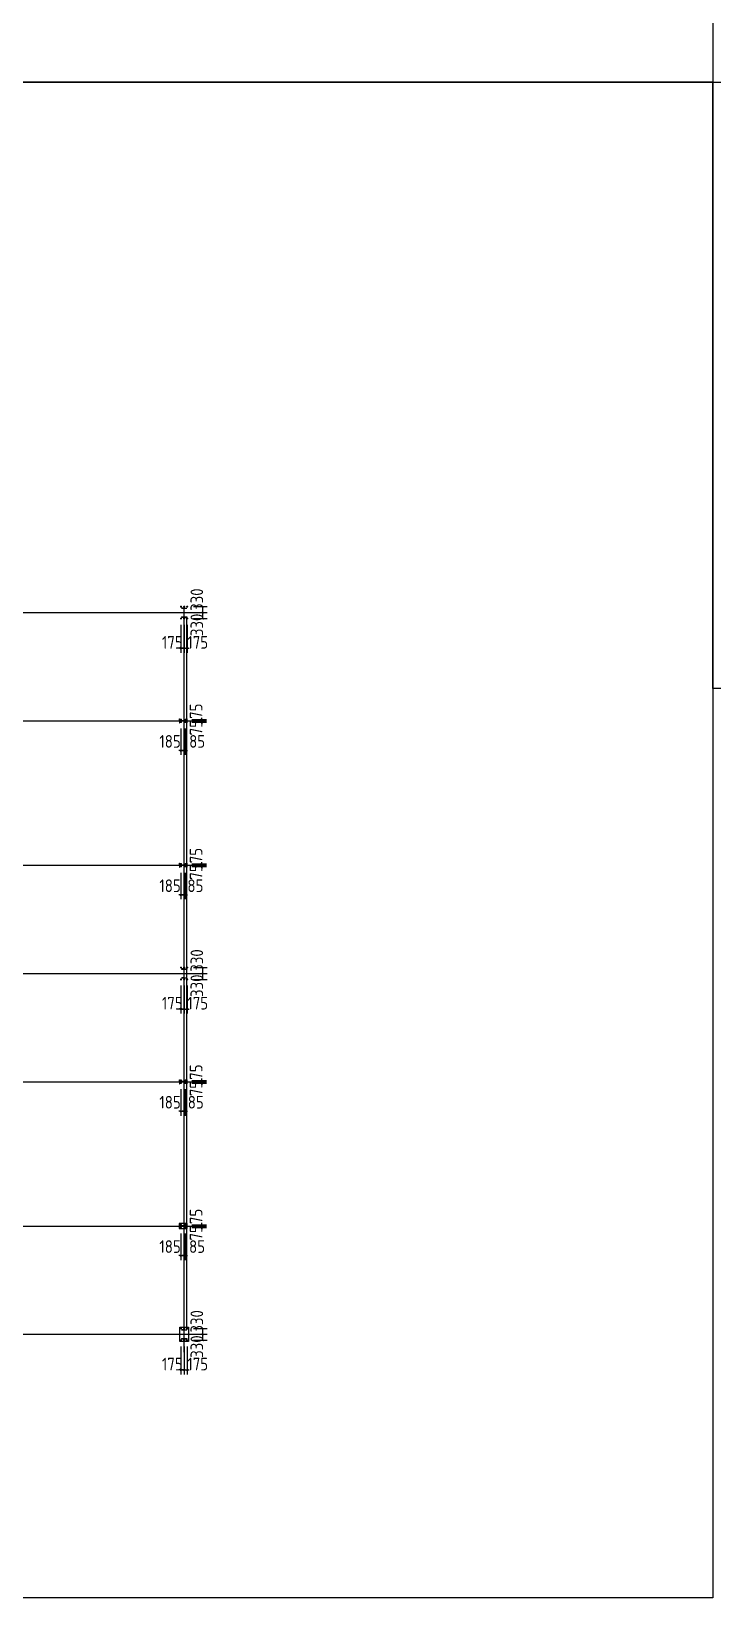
# Model space of a CAD drawing. Extents: x 424415 to 727970, y -73017 to 111783.
# Drawn here: x 627210 to 664985, y -73017 to 13798 of the extents above; entities that cross this region are included whole.
import ezdxf

# ---------------------------------------------------------------- set-up
doc = ezdxf.new("R2010")
doc.units = 0
doc.header["$LTSCALE"] = 1000
doc.header["$MEASUREMENT"] = 0
doc.layers.add('DOTE', color=1, linetype='Continuous')
doc.styles.get("Standard").update_dxf_attribs({"font": 'gbenor.shx', "bigfont": 'gbcbig.shx'})
doc.dimstyles.get("Standard").update_dxf_attribs({"dimscale": 100, "dimtxt": 3.5, "dimasz": 1, "dimexe": 2.5, "dimexo": 3, "dimgap": 1.5, "dimtad": 1, "dimdec": 0, "dimzin": 0, "dimdsep": 46, "dimtxsty": 'Standard', "dimblk": 'ARCHTICK', "dimcen": 0.09, "dimadec": 0, "dimazin": 0, "dimtfac": 1, "dimtdec": 0, "dimtix": 1, "dimtmove": 2, "dimatfit": 3, "dimfxl": 1, "dimtolj": 1, "dimtzin": 0, "dimarcsym": 0})

# ---------------------------------------------------------------- blocks, each defined once
blk = doc.blocks.new('_ArchTick')
at = {"color": 0, "linetype": 'ByBlock', "const_width": 0.4}
blk.add_lwpolyline([(-0.5, -0.5), (0.5, 0.5)], dxfattribs=at)
blk = doc.blocks.new('*D1588')
at = {"color": 3, "lineweight": -2}
for p, q in [((635505, -59089), (635505, -60643)), ((635680, -59089), (635680, -60643)), ((635505, -60393), (635405, -60393)), ((635505, -60393), (635680, -60393)), ((635680, -60393), (635780, -60393))]:
    blk.add_line(p, q, dxfattribs=at)
at = {"layer": 'Defpoints', "color": 0}
for p in [(635505, -58789), (635680, -58789), (635680, -60393)]:
    blk.add_point(p, dxfattribs=at)
at = {"color": 3, "lineweight": -2, "xscale": 100, "yscale": 100, "zscale": 100}
blk.add_blockref('_ArchTick', (635505, -60393), dxfattribs=at)
at = {"color": 3, "lineweight": -2, "xscale": 100, "yscale": 100, "zscale": 100, "rotation": 180}
blk.add_blockref('_ArchTick', (635680, -60393), dxfattribs=at)
at = {"color": 0, "insert": (635027, -60068), "char_height": 700, "attachment_point": 5}
blk.add_mtext('\\A1;175', dxfattribs=at)
blk = doc.blocks.new('*D1589')
at = {"color": 3, "lineweight": -2}
for p, q in [((635680, -59089), (635680, -60643)), ((635855, -59089), (635855, -60643)), ((635680, -60393), (635580, -60393)), ((635680, -60393), (635855, -60393)), ((635855, -60393), (635955, -60393))]:
    blk.add_line(p, q, dxfattribs=at)
at = {"layer": 'Defpoints', "color": 0}
for p in [(635680, -58789), (635855, -58789), (635855, -60393)]:
    blk.add_point(p, dxfattribs=at)
at = {"color": 3, "lineweight": -2, "xscale": 100, "yscale": 100, "zscale": 100}
blk.add_blockref('_ArchTick', (635680, -60393), dxfattribs=at)
at = {"color": 3, "lineweight": -2, "xscale": 100, "yscale": 100, "zscale": 100, "rotation": 180}
blk.add_blockref('_ArchTick', (635855, -60393), dxfattribs=at)
at = {"color": 0, "insert": (636436, -60068), "char_height": 700, "attachment_point": 5}
blk.add_mtext('\\A1;175', dxfattribs=at)
blk = doc.blocks.new('*D1652')
at = {"color": 3, "lineweight": -2}
for p, q in [((636195, -58749), (636962, -58749)), ((636225, -58419), (636962, -58419)), ((636712, -58749), (636712, -58419))]:
    blk.add_line(p, q, dxfattribs=at)
at = {"layer": 'Defpoints', "color": 0}
for p in [(635895, -58749), (635925, -58419), (636712, -58419)]:
    blk.add_point(p, dxfattribs=at)
at = {"color": 3, "lineweight": -2, "xscale": 100, "yscale": 100, "zscale": 100}
for p, rotation in [((636712, -58419), 90), ((636712, -58749), 270)]:
    blk.add_blockref('_ArchTick', p, dxfattribs=dict(at, rotation=rotation))
at = {"color": 0, "insert": (636387, -59102), "char_height": 700, "attachment_point": 5, "rotation": 90}
blk.add_mtext('\\A1;330', dxfattribs=at)
blk = doc.blocks.new('*D1653')
at = {"color": 3, "lineweight": -2}
for p, q in [((636195, -58089), (636962, -58089)), ((636712, -58419), (636712, -58089)), ((636225, -58419), (636962, -58419))]:
    blk.add_line(p, q, dxfattribs=at)
at = {"layer": 'Defpoints', "color": 0}
for p in [(635895, -58089), (636712, -58089), (635925, -58419)]:
    blk.add_point(p, dxfattribs=at)
at = {"color": 3, "lineweight": -2, "xscale": 100, "yscale": 100, "zscale": 100}
for p, rotation in [((636712, -58089), 90), ((636712, -58419), 270)]:
    blk.add_blockref('_ArchTick', p, dxfattribs=dict(at, rotation=rotation))
at = {"color": 0, "insert": (636387, -57703), "char_height": 700, "attachment_point": 5, "rotation": 90}
blk.add_mtext('\\A1;330', dxfattribs=at)
blk = doc.blocks.new('*D1654')
at = {"color": 3, "lineweight": -2}
for p, q in [((636105, -52494), (636920, -52494)), ((636130, -52419), (636920, -52419)), ((636670, -52419), (636670, -52319)), ((636670, -52494), (636670, -52419)), ((636670, -52494), (636670, -52594))]:
    blk.add_line(p, q, dxfattribs=at)
at = {"layer": 'Defpoints', "color": 0}
for p in [(635805, -52494), (635830, -52419), (636670, -52419)]:
    blk.add_point(p, dxfattribs=at)
at = {"color": 3, "lineweight": -2, "xscale": 100, "yscale": 100, "zscale": 100}
for p, rotation in [((636670, -52419), 270), ((636670, -52494), 90)]:
    blk.add_blockref('_ArchTick', p, dxfattribs=dict(at, rotation=rotation))
at = {"color": 0, "insert": (636345, -52796), "char_height": 700, "attachment_point": 5, "rotation": 90}
blk.add_mtext('\\A1;75', dxfattribs=at)
blk = doc.blocks.new('*D1655')
at = {"color": 3, "lineweight": -2}
for p, q in [((636105, -52344), (636920, -52344)), ((636155, -52419), (636920, -52419)), ((636670, -52344), (636670, -52244)), ((636670, -52419), (636670, -52344)), ((636670, -52419), (636670, -52519))]:
    blk.add_line(p, q, dxfattribs=at)
at = {"layer": 'Defpoints', "color": 0}
for p in [(635805, -52344), (635855, -52419), (636670, -52344)]:
    blk.add_point(p, dxfattribs=at)
at = {"color": 3, "lineweight": -2, "xscale": 100, "yscale": 100, "zscale": 100}
for p, rotation in [((636670, -52344), 270), ((636670, -52419), 90)]:
    blk.add_blockref('_ArchTick', p, dxfattribs=dict(at, rotation=rotation))
at = {"color": 0, "insert": (636345, -51887), "char_height": 700, "attachment_point": 5, "rotation": 90}
blk.add_mtext('\\A1;75', dxfattribs=at)
blk = doc.blocks.new('*D2088')
at = {"color": 3, "lineweight": -2}
for p, q in [((635495, -52834), (635495, -54308)), ((635680, -52834), (635680, -54308)), ((635495, -54058), (635395, -54058)), ((635495, -54058), (635680, -54058)), ((635680, -54058), (635780, -54058))]:
    blk.add_line(p, q, dxfattribs=at)
at = {"layer": 'Defpoints', "color": 0}
for p in [(635495, -52534), (635680, -52534), (635680, -54058)]:
    blk.add_point(p, dxfattribs=at)
at = {"color": 3, "lineweight": -2, "xscale": 100, "yscale": 100, "zscale": 100}
blk.add_blockref('_ArchTick', (635495, -54058), dxfattribs=at)
at = {"color": 3, "lineweight": -2, "xscale": 100, "yscale": 100, "zscale": 100, "rotation": 180}
blk.add_blockref('_ArchTick', (635680, -54058), dxfattribs=at)
at = {"color": 0, "insert": (634901, -53558), "char_height": 700, "attachment_point": 5}
blk.add_mtext('\\A1;185', dxfattribs=at)
blk = doc.blocks.new('*D2089')
at = {"color": 3, "lineweight": -2}
for p, q in [((635680, -52834), (635680, -54308)), ((635765, -52834), (635765, -54308)), ((635680, -54058), (635580, -54058)), ((635680, -54058), (635765, -54058)), ((635765, -54058), (635865, -54058))]:
    blk.add_line(p, q, dxfattribs=at)
at = {"layer": 'Defpoints', "color": 0}
for p in [(635680, -52534), (635765, -52534), (635765, -54058)]:
    blk.add_point(p, dxfattribs=at)
at = {"color": 3, "lineweight": -2, "xscale": 100, "yscale": 100, "zscale": 100}
blk.add_blockref('_ArchTick', (635680, -54058), dxfattribs=at)
at = {"color": 3, "lineweight": -2, "xscale": 100, "yscale": 100, "zscale": 100, "rotation": 180}
blk.add_blockref('_ArchTick', (635765, -54058), dxfattribs=at)
at = {"color": 0, "insert": (636398, -53558), "char_height": 700, "attachment_point": 5}
blk.add_mtext('\\A1;85', dxfattribs=at)
blk = doc.blocks.new('*D2090')
at = {"color": 3, "lineweight": -2}
for p, q in [((635495, -44834), (635495, -46308)), ((635680, -44834), (635680, -46308)), ((635495, -46058), (635395, -46058)), ((635495, -46058), (635680, -46058)), ((635680, -46058), (635780, -46058))]:
    blk.add_line(p, q, dxfattribs=at)
at = {"layer": 'Defpoints', "color": 0}
for p in [(635495, -44534), (635680, -44534), (635680, -46058)]:
    blk.add_point(p, dxfattribs=at)
at = {"color": 3, "lineweight": -2, "xscale": 100, "yscale": 100, "zscale": 100}
blk.add_blockref('_ArchTick', (635495, -46058), dxfattribs=at)
at = {"color": 3, "lineweight": -2, "xscale": 100, "yscale": 100, "zscale": 100, "rotation": 180}
blk.add_blockref('_ArchTick', (635680, -46058), dxfattribs=at)
at = {"color": 0, "insert": (634901, -45558), "char_height": 700, "attachment_point": 5}
blk.add_mtext('\\A1;185', dxfattribs=at)
blk = doc.blocks.new('*D2091')
at = {"color": 3, "lineweight": -2}
for p, q in [((635680, -44834), (635680, -46308)), ((635765, -44834), (635765, -46308)), ((635680, -46058), (635580, -46058)), ((635680, -46058), (635765, -46058)), ((635765, -46058), (635865, -46058))]:
    blk.add_line(p, q, dxfattribs=at)
at = {"layer": 'Defpoints', "color": 0}
for p in [(635680, -44534), (635765, -44534), (635765, -46058)]:
    blk.add_point(p, dxfattribs=at)
at = {"color": 3, "lineweight": -2, "xscale": 100, "yscale": 100, "zscale": 100}
blk.add_blockref('_ArchTick', (635680, -46058), dxfattribs=at)
at = {"color": 3, "lineweight": -2, "xscale": 100, "yscale": 100, "zscale": 100, "rotation": 180}
blk.add_blockref('_ArchTick', (635765, -46058), dxfattribs=at)
at = {"color": 0, "insert": (636326, -45558), "char_height": 700, "attachment_point": 5}
blk.add_mtext('\\A1;85', dxfattribs=at)
blk = doc.blocks.new('*D2092')
at = {"color": 3, "lineweight": -2}
for p, q in [((635495, -32834), (635495, -34308)), ((635680, -32834), (635680, -34308)), ((635495, -34058), (635395, -34058)), ((635495, -34058), (635680, -34058)), ((635680, -34058), (635780, -34058))]:
    blk.add_line(p, q, dxfattribs=at)
at = {"layer": 'Defpoints', "color": 0}
for p in [(635495, -32534), (635680, -32534), (635680, -34058)]:
    blk.add_point(p, dxfattribs=at)
at = {"color": 3, "lineweight": -2, "xscale": 100, "yscale": 100, "zscale": 100}
blk.add_blockref('_ArchTick', (635495, -34058), dxfattribs=at)
at = {"color": 3, "lineweight": -2, "xscale": 100, "yscale": 100, "zscale": 100, "rotation": 180}
blk.add_blockref('_ArchTick', (635680, -34058), dxfattribs=at)
at = {"color": 0, "insert": (634901, -33558), "char_height": 700, "attachment_point": 5}
blk.add_mtext('\\A1;185', dxfattribs=at)
blk = doc.blocks.new('*D2093')
at = {"color": 3, "lineweight": -2}
for p, q in [((635680, -32834), (635680, -34308)), ((635765, -32834), (635765, -34308)), ((635680, -34058), (635580, -34058)), ((635680, -34058), (635765, -34058)), ((635765, -34058), (635865, -34058))]:
    blk.add_line(p, q, dxfattribs=at)
at = {"layer": 'Defpoints', "color": 0}
for p in [(635680, -32534), (635765, -32534), (635765, -34058)]:
    blk.add_point(p, dxfattribs=at)
at = {"color": 3, "lineweight": -2, "xscale": 100, "yscale": 100, "zscale": 100}
blk.add_blockref('_ArchTick', (635680, -34058), dxfattribs=at)
at = {"color": 3, "lineweight": -2, "xscale": 100, "yscale": 100, "zscale": 100, "rotation": 180}
blk.add_blockref('_ArchTick', (635765, -34058), dxfattribs=at)
at = {"color": 0, "insert": (636307, -33558), "char_height": 700, "attachment_point": 5}
blk.add_mtext('\\A1;85', dxfattribs=at)
blk = doc.blocks.new('*D2094')
at = {"color": 3, "lineweight": -2}
for p, q in [((635495, -24834), (635495, -26308)), ((635680, -24834), (635680, -26308)), ((635495, -26058), (635395, -26058)), ((635495, -26058), (635680, -26058)), ((635680, -26058), (635780, -26058))]:
    blk.add_line(p, q, dxfattribs=at)
at = {"layer": 'Defpoints', "color": 0}
for p in [(635495, -24534), (635680, -24534), (635680, -26058)]:
    blk.add_point(p, dxfattribs=at)
at = {"color": 3, "lineweight": -2, "xscale": 100, "yscale": 100, "zscale": 100}
blk.add_blockref('_ArchTick', (635495, -26058), dxfattribs=at)
at = {"color": 3, "lineweight": -2, "xscale": 100, "yscale": 100, "zscale": 100, "rotation": 180}
blk.add_blockref('_ArchTick', (635680, -26058), dxfattribs=at)
at = {"color": 0, "insert": (634901, -25558), "char_height": 700, "attachment_point": 5}
blk.add_mtext('\\A1;185', dxfattribs=at)
blk = doc.blocks.new('*D2095')
at = {"color": 3, "lineweight": -2}
for p, q in [((635680, -24834), (635680, -26308)), ((635765, -24834), (635765, -26308)), ((635680, -26058), (635580, -26058)), ((635680, -26058), (635765, -26058)), ((635765, -26058), (635865, -26058))]:
    blk.add_line(p, q, dxfattribs=at)
at = {"layer": 'Defpoints', "color": 0}
for p in [(635680, -24534), (635765, -24534), (635765, -26058)]:
    blk.add_point(p, dxfattribs=at)
at = {"color": 3, "lineweight": -2, "xscale": 100, "yscale": 100, "zscale": 100}
blk.add_blockref('_ArchTick', (635680, -26058), dxfattribs=at)
at = {"color": 3, "lineweight": -2, "xscale": 100, "yscale": 100, "zscale": 100, "rotation": 180}
blk.add_blockref('_ArchTick', (635765, -26058), dxfattribs=at)
at = {"color": 0, "insert": (636404, -25558), "char_height": 700, "attachment_point": 5}
blk.add_mtext('\\A1;85', dxfattribs=at)
blk = doc.blocks.new('*D2134')
at = {"color": 3, "lineweight": -2}
for p, q in [((635505, -39089), (635505, -40643)), ((635680, -39089), (635680, -40643)), ((635505, -40393), (635405, -40393)), ((635505, -40393), (635680, -40393)), ((635680, -40393), (635780, -40393))]:
    blk.add_line(p, q, dxfattribs=at)
at = {"layer": 'Defpoints', "color": 0}
for p in [(635505, -38789), (635680, -38789), (635680, -40393)]:
    blk.add_point(p, dxfattribs=at)
at = {"color": 3, "lineweight": -2, "xscale": 100, "yscale": 100, "zscale": 100}
blk.add_blockref('_ArchTick', (635505, -40393), dxfattribs=at)
at = {"color": 3, "lineweight": -2, "xscale": 100, "yscale": 100, "zscale": 100, "rotation": 180}
blk.add_blockref('_ArchTick', (635680, -40393), dxfattribs=at)
at = {"color": 0, "insert": (635027, -40068), "char_height": 700, "attachment_point": 5}
blk.add_mtext('\\A1;175', dxfattribs=at)
blk = doc.blocks.new('*D2135')
at = {"color": 3, "lineweight": -2}
for p, q in [((635680, -39089), (635680, -40643)), ((635855, -39089), (635855, -40643)), ((635680, -40393), (635580, -40393)), ((635680, -40393), (635855, -40393)), ((635855, -40393), (635955, -40393))]:
    blk.add_line(p, q, dxfattribs=at)
at = {"layer": 'Defpoints', "color": 0}
for p in [(635680, -38789), (635855, -38789), (635855, -40393)]:
    blk.add_point(p, dxfattribs=at)
at = {"color": 3, "lineweight": -2, "xscale": 100, "yscale": 100, "zscale": 100}
blk.add_blockref('_ArchTick', (635680, -40393), dxfattribs=at)
at = {"color": 3, "lineweight": -2, "xscale": 100, "yscale": 100, "zscale": 100, "rotation": 180}
blk.add_blockref('_ArchTick', (635855, -40393), dxfattribs=at)
at = {"color": 0, "insert": (636436, -40068), "char_height": 700, "attachment_point": 5}
blk.add_mtext('\\A1;175', dxfattribs=at)
blk = doc.blocks.new('*D2136')
at = {"color": 3, "lineweight": -2}
for p, q in [((636195, -38749), (636962, -38749)), ((636225, -38419), (636962, -38419)), ((636712, -38749), (636712, -38419))]:
    blk.add_line(p, q, dxfattribs=at)
at = {"layer": 'Defpoints', "color": 0}
for p in [(635895, -38749), (635925, -38419), (636712, -38419)]:
    blk.add_point(p, dxfattribs=at)
at = {"color": 3, "lineweight": -2, "xscale": 100, "yscale": 100, "zscale": 100}
for p, rotation in [((636712, -38419), 90), ((636712, -38749), 270)]:
    blk.add_blockref('_ArchTick', p, dxfattribs=dict(at, rotation=rotation))
at = {"color": 0, "insert": (636387, -39102), "char_height": 700, "attachment_point": 5, "rotation": 90}
blk.add_mtext('\\A1;330', dxfattribs=at)
blk = doc.blocks.new('*D2137')
at = {"color": 3, "lineweight": -2}
for p, q in [((636195, -38089), (636962, -38089)), ((636712, -38419), (636712, -38089)), ((636225, -38419), (636962, -38419))]:
    blk.add_line(p, q, dxfattribs=at)
at = {"layer": 'Defpoints', "color": 0}
for p in [(635895, -38089), (636712, -38089), (635925, -38419)]:
    blk.add_point(p, dxfattribs=at)
at = {"color": 3, "lineweight": -2, "xscale": 100, "yscale": 100, "zscale": 100}
for p, rotation in [((636712, -38089), 90), ((636712, -38419), 270)]:
    blk.add_blockref('_ArchTick', p, dxfattribs=dict(at, rotation=rotation))
at = {"color": 0, "insert": (636387, -37703), "char_height": 700, "attachment_point": 5, "rotation": 90}
blk.add_mtext('\\A1;330', dxfattribs=at)
blk = doc.blocks.new('*D2182')
at = {"color": 3, "lineweight": -2}
for p, q in [((635505, -19089), (635505, -20643)), ((635680, -19089), (635680, -20643)), ((635505, -20393), (635405, -20393)), ((635505, -20393), (635680, -20393)), ((635680, -20393), (635780, -20393))]:
    blk.add_line(p, q, dxfattribs=at)
at = {"layer": 'Defpoints', "color": 0}
for p in [(635505, -18789), (635680, -18789), (635680, -20393)]:
    blk.add_point(p, dxfattribs=at)
at = {"color": 3, "lineweight": -2, "xscale": 100, "yscale": 100, "zscale": 100}
blk.add_blockref('_ArchTick', (635505, -20393), dxfattribs=at)
at = {"color": 3, "lineweight": -2, "xscale": 100, "yscale": 100, "zscale": 100, "rotation": 180}
blk.add_blockref('_ArchTick', (635680, -20393), dxfattribs=at)
at = {"color": 0, "insert": (635027, -20068), "char_height": 700, "attachment_point": 5}
blk.add_mtext('\\A1;175', dxfattribs=at)
blk = doc.blocks.new('*D2183')
at = {"color": 3, "lineweight": -2}
for p, q in [((635680, -19089), (635680, -20643)), ((635855, -19089), (635855, -20643)), ((635680, -20393), (635580, -20393)), ((635680, -20393), (635855, -20393)), ((635855, -20393), (635955, -20393))]:
    blk.add_line(p, q, dxfattribs=at)
at = {"layer": 'Defpoints', "color": 0}
for p in [(635680, -18789), (635855, -18789), (635855, -20393)]:
    blk.add_point(p, dxfattribs=at)
at = {"color": 3, "lineweight": -2, "xscale": 100, "yscale": 100, "zscale": 100}
blk.add_blockref('_ArchTick', (635680, -20393), dxfattribs=at)
at = {"color": 3, "lineweight": -2, "xscale": 100, "yscale": 100, "zscale": 100, "rotation": 180}
blk.add_blockref('_ArchTick', (635855, -20393), dxfattribs=at)
at = {"color": 0, "insert": (636436, -20068), "char_height": 700, "attachment_point": 5}
blk.add_mtext('\\A1;175', dxfattribs=at)
blk = doc.blocks.new('*D2184')
at = {"color": 3, "lineweight": -2}
for p, q in [((636195, -18749), (636962, -18749)), ((636225, -18419), (636962, -18419)), ((636712, -18749), (636712, -18419))]:
    blk.add_line(p, q, dxfattribs=at)
at = {"layer": 'Defpoints', "color": 0}
for p in [(635895, -18749), (635925, -18419), (636712, -18419)]:
    blk.add_point(p, dxfattribs=at)
at = {"color": 3, "lineweight": -2, "xscale": 100, "yscale": 100, "zscale": 100}
for p, rotation in [((636712, -18419), 90), ((636712, -18749), 270)]:
    blk.add_blockref('_ArchTick', p, dxfattribs=dict(at, rotation=rotation))
at = {"color": 0, "insert": (636387, -19102), "char_height": 700, "attachment_point": 5, "rotation": 90}
blk.add_mtext('\\A1;330', dxfattribs=at)
blk = doc.blocks.new('*D2185')
at = {"color": 3, "lineweight": -2}
for p, q in [((636195, -18089), (636962, -18089)), ((636712, -18419), (636712, -18089)), ((636225, -18419), (636962, -18419))]:
    blk.add_line(p, q, dxfattribs=at)
at = {"layer": 'Defpoints', "color": 0}
for p in [(635895, -18089), (636712, -18089), (635925, -18419)]:
    blk.add_point(p, dxfattribs=at)
at = {"color": 3, "lineweight": -2, "xscale": 100, "yscale": 100, "zscale": 100}
for p, rotation in [((636712, -18089), 90), ((636712, -18419), 270)]:
    blk.add_blockref('_ArchTick', p, dxfattribs=dict(at, rotation=rotation))
at = {"color": 0, "insert": (636387, -17703), "char_height": 700, "attachment_point": 5, "rotation": 90}
blk.add_mtext('\\A1;330', dxfattribs=at)
blk = doc.blocks.new('*D2186')
at = {"color": 3, "lineweight": -2}
for p, q in [((636105, -44494), (636920, -44494)), ((636130, -44419), (636920, -44419)), ((636670, -44419), (636670, -44319)), ((636670, -44494), (636670, -44419)), ((636670, -44494), (636670, -44594))]:
    blk.add_line(p, q, dxfattribs=at)
at = {"layer": 'Defpoints', "color": 0}
for p in [(635805, -44494), (635830, -44419), (636670, -44419)]:
    blk.add_point(p, dxfattribs=at)
at = {"color": 3, "lineweight": -2, "xscale": 100, "yscale": 100, "zscale": 100}
for p, rotation in [((636670, -44419), 270), ((636670, -44494), 90)]:
    blk.add_blockref('_ArchTick', p, dxfattribs=dict(at, rotation=rotation))
at = {"color": 0, "insert": (636345, -44796), "char_height": 700, "attachment_point": 5, "rotation": 90}
blk.add_mtext('\\A1;75', dxfattribs=at)
blk = doc.blocks.new('*D2187')
at = {"color": 3, "lineweight": -2}
for p, q in [((636670, -44344), (636670, -44244)), ((636105, -44344), (636920, -44344)), ((636155, -44419), (636920, -44419)), ((636670, -44419), (636670, -44344)), ((636670, -44419), (636670, -44519))]:
    blk.add_line(p, q, dxfattribs=at)
at = {"layer": 'Defpoints', "color": 0}
for p in [(635805, -44344), (635855, -44419), (636670, -44344)]:
    blk.add_point(p, dxfattribs=at)
at = {"color": 3, "lineweight": -2, "xscale": 100, "yscale": 100, "zscale": 100}
for p, rotation in [((636670, -44344), 270), ((636670, -44419), 90)]:
    blk.add_blockref('_ArchTick', p, dxfattribs=dict(at, rotation=rotation))
at = {"color": 0, "insert": (636345, -43887), "char_height": 700, "attachment_point": 5, "rotation": 90}
blk.add_mtext('\\A1;75', dxfattribs=at)
blk = doc.blocks.new('*D2188')
at = {"color": 3, "lineweight": -2}
for p, q in [((636105, -32494), (636920, -32494)), ((636130, -32419), (636920, -32419)), ((636670, -32419), (636670, -32319)), ((636670, -32494), (636670, -32419)), ((636670, -32494), (636670, -32594))]:
    blk.add_line(p, q, dxfattribs=at)
at = {"layer": 'Defpoints', "color": 0}
for p in [(635805, -32494), (635830, -32419), (636670, -32419)]:
    blk.add_point(p, dxfattribs=at)
at = {"color": 3, "lineweight": -2, "xscale": 100, "yscale": 100, "zscale": 100}
for p, rotation in [((636670, -32419), 270), ((636670, -32494), 90)]:
    blk.add_blockref('_ArchTick', p, dxfattribs=dict(at, rotation=rotation))
at = {"color": 0, "insert": (636345, -32796), "char_height": 700, "attachment_point": 5, "rotation": 90}
blk.add_mtext('\\A1;75', dxfattribs=at)
blk = doc.blocks.new('*D2189')
at = {"color": 3, "lineweight": -2}
for p, q in [((636105, -32344), (636920, -32344)), ((636155, -32419), (636920, -32419)), ((636670, -32344), (636670, -32244)), ((636670, -32419), (636670, -32344)), ((636670, -32419), (636670, -32519))]:
    blk.add_line(p, q, dxfattribs=at)
at = {"layer": 'Defpoints', "color": 0}
for p in [(635805, -32344), (635855, -32419), (636670, -32344)]:
    blk.add_point(p, dxfattribs=at)
at = {"color": 3, "lineweight": -2, "xscale": 100, "yscale": 100, "zscale": 100}
for p, rotation in [((636670, -32344), 270), ((636670, -32419), 90)]:
    blk.add_blockref('_ArchTick', p, dxfattribs=dict(at, rotation=rotation))
at = {"color": 0, "insert": (636345, -31887), "char_height": 700, "attachment_point": 5, "rotation": 90}
blk.add_mtext('\\A1;75', dxfattribs=at)
blk = doc.blocks.new('*D2190')
at = {"color": 3, "lineweight": -2}
for p, q in [((636105, -24494), (636920, -24494)), ((636130, -24419), (636920, -24419)), ((636670, -24419), (636670, -24319)), ((636670, -24494), (636670, -24419)), ((636670, -24494), (636670, -24594))]:
    blk.add_line(p, q, dxfattribs=at)
at = {"layer": 'Defpoints', "color": 0}
for p in [(635805, -24494), (635830, -24419), (636670, -24419)]:
    blk.add_point(p, dxfattribs=at)
at = {"color": 3, "lineweight": -2, "xscale": 100, "yscale": 100, "zscale": 100}
for p, rotation in [((636670, -24419), 270), ((636670, -24494), 90)]:
    blk.add_blockref('_ArchTick', p, dxfattribs=dict(at, rotation=rotation))
at = {"color": 0, "insert": (636345, -24796), "char_height": 700, "attachment_point": 5, "rotation": 90}
blk.add_mtext('\\A1;75', dxfattribs=at)
blk = doc.blocks.new('*D2191')
at = {"color": 3, "lineweight": -2}
for p, q in [((636670, -24344), (636670, -24244)), ((636105, -24344), (636920, -24344)), ((636155, -24419), (636920, -24419)), ((636670, -24419), (636670, -24344)), ((636670, -24419), (636670, -24519))]:
    blk.add_line(p, q, dxfattribs=at)
at = {"layer": 'Defpoints', "color": 0}
for p in [(635805, -24344), (635855, -24419), (636670, -24344)]:
    blk.add_point(p, dxfattribs=at)
at = {"color": 3, "lineweight": -2, "xscale": 100, "yscale": 100, "zscale": 100}
for p, rotation in [((636670, -24344), 270), ((636670, -24419), 90)]:
    blk.add_blockref('_ArchTick', p, dxfattribs=dict(at, rotation=rotation))
at = {"color": 0, "insert": (636345, -23887), "char_height": 700, "attachment_point": 5, "rotation": 90}
blk.add_mtext('\\A1;75', dxfattribs=at)

msp = doc.modelspace()

# ---------------------------------------------------------------- linework, layer by layer
for p, q in [((635464.4, -18088.8), (635545.4, -18088.8)), ((635504.9, -18088.8), (635484.4, -18088.8)), ((635504.9, -18048.3), (635504.9, -18129.3)), ((635504.9, -18088.8), (635504.9, -18068.3)), ((635639.4, -18088.8), (635720.4, -18088.8)), ((635679.9, -18088.8), (635659.4, -18088.8)), ((635679.9, -18048.3), (635679.9, -18129.3)), ((635679.9, -18088.8), (635679.9, -18068.3)), ((635814.4, -18088.8), (635895.4, -18088.8)), ((635854.9, -18088.8), (635834.4, -18088.8)), ((635854.9, -18048.3), (635854.9, -18129.3)), ((635854.9, -18088.8), (635854.9, -18068.3)), ((635464.4, -18748.8), (635545.4, -18748.8)), ((635504.9, -18748.8), (635484.4, -18748.8)), ((635504.9, -18708.3), (635504.9, -18789.3)), ((635504.9, -18748.8), (635504.9, -18728.3)), ((635639.4, -18748.8), (635720.4, -18748.8)), ((635679.9, -18748.8), (635659.4, -18748.8)), ((635679.9, -18708.3), (635679.9, -18789.3)), ((635679.9, -18748.8), (635679.9, -18728.3)), ((635814.4, -18748.8), (635895.4, -18748.8)), ((635854.9, -18748.8), (635834.4, -18748.8)), ((635854.9, -18708.3), (635854.9, -18789.3)), ((635854.9, -18748.8), (635854.9, -18728.3)), ((635494.9, -24303.3), (635494.9, -24384.3)), ((635764.9, -24303.3), (635764.9, -24384.3)), ((635429.9, -24418.8), (635429.9, -24308.8)), ((635429.9, -24308.8), (635429.9, -24528.8)), ((635629.9, -24418.8), (635429.9, -24418.8)), ((635454.4, -24343.8), (635535.4, -24343.8)), ((635454.4, -24493.8), (635535.4, -24493.8)), ((635494.9, -24343.8), (635474.4, -24343.8)), ((635494.9, -24493.8), (635474.4, -24493.8)), ((635494.9, -24343.8), (635494.9, -24323.3)), ((635494.9, -24453.3), (635494.9, -24534.3)), ((635494.9, -24493.8), (635494.9, -24473.3)), ((635629.9, -24418.8), (635829.9, -24418.8)), ((635724.4, -24343.8), (635805.4, -24343.8)), ((635724.4, -24493.8), (635805.4, -24493.8)), ((635764.9, -24343.8), (635744.4, -24343.8)), ((635764.9, -24493.8), (635744.4, -24493.8)), ((635764.9, -24343.8), (635764.9, -24323.3)), ((635764.9, -24453.3), (635764.9, -24534.3)), ((635764.9, -24493.8), (635764.9, -24473.3)), ((635829.9, -24418.8), (635829.9, -24308.8)), ((635829.9, -24308.8), (635829.9, -24528.8)), ((635429.9, -32418.8), (635429.9, -32308.8)), ((635429.9, -32308.8), (635429.9, -32528.8)), ((635629.9, -32418.8), (635429.9, -32418.8)), ((635454.4, -32343.8), (635535.4, -32343.8)), ((635454.4, -32493.8), (635535.4, -32493.8)), ((635494.9, -32343.8), (635474.4, -32343.8)), ((635494.9, -32493.8), (635474.4, -32493.8)), ((635494.9, -32303.3), (635494.9, -32384.3)), ((635494.9, -32343.8), (635494.9, -32323.3)), ((635494.9, -32453.3), (635494.9, -32534.3)), ((635494.9, -32493.8), (635494.9, -32473.3)), ((635629.9, -32418.8), (635829.9, -32418.8)), ((635724.4, -32343.8), (635805.4, -32343.8)), ((635724.4, -32493.8), (635805.4, -32493.8)), ((635764.9, -32343.8), (635744.4, -32343.8)), ((635764.9, -32493.8), (635744.4, -32493.8)), ((635764.9, -32303.3), (635764.9, -32384.3)), ((635764.9, -32343.8), (635764.9, -32323.3)), ((635764.9, -32453.3), (635764.9, -32534.3)), ((635764.9, -32493.8), (635764.9, -32473.3)), ((635829.9, -32418.8), (635829.9, -32308.8)), ((635829.9, -32308.8), (635829.9, -32528.8)), ((635464.4, -38088.8), (635545.4, -38088.8)), ((635504.9, -38088.8), (635484.4, -38088.8)), ((635504.9, -38048.3), (635504.9, -38129.3)), ((635504.9, -38088.8), (635504.9, -38068.3)), ((635639.4, -38088.8), (635720.4, -38088.8)), ((635679.9, -38088.8), (635659.4, -38088.8)), ((635679.9, -38048.3), (635679.9, -38129.3)), ((635679.9, -38088.8), (635679.9, -38068.3)), ((635814.4, -38088.8), (635895.4, -38088.8)), ((635854.9, -38088.8), (635834.4, -38088.8)), ((635854.9, -38048.3), (635854.9, -38129.3)), ((635854.9, -38088.8), (635854.9, -38068.3)), ((635464.4, -38748.8), (635545.4, -38748.8)), ((635504.9, -38748.8), (635484.4, -38748.8)), ((635504.9, -38708.3), (635504.9, -38789.3)), ((635504.9, -38748.8), (635504.9, -38728.3)), ((635639.4, -38748.8), (635720.4, -38748.8)), ((635679.9, -38748.8), (635659.4, -38748.8)), ((635679.9, -38708.3), (635679.9, -38789.3)), ((635679.9, -38748.8), (635679.9, -38728.3)), ((635814.4, -38748.8), (635895.4, -38748.8)), ((635854.9, -38748.8), (635834.4, -38748.8)), ((635854.9, -38708.3), (635854.9, -38789.3)), ((635854.9, -38748.8), (635854.9, -38728.3)), ((635429.9, -44418.8), (635429.9, -44308.8)), ((635429.9, -44308.8), (635429.9, -44528.8)), ((635629.9, -44418.8), (635429.9, -44418.8)), ((635454.4, -44343.8), (635535.4, -44343.8)), ((635454.4, -44493.8), (635535.4, -44493.8)), ((635494.9, -44343.8), (635474.4, -44343.8)), ((635494.9, -44493.8), (635474.4, -44493.8)), ((635494.9, -44303.3), (635494.9, -44384.3)), ((635494.9, -44343.8), (635494.9, -44323.3)), ((635494.9, -44453.3), (635494.9, -44534.3)), ((635494.9, -44493.8), (635494.9, -44473.3)), ((635629.9, -44418.8), (635829.9, -44418.8)), ((635724.4, -44343.8), (635805.4, -44343.8)), ((635724.4, -44493.8), (635805.4, -44493.8)), ((635764.9, -44343.8), (635744.4, -44343.8)), ((635764.9, -44493.8), (635744.4, -44493.8)), ((635764.9, -44303.3), (635764.9, -44384.3)), ((635764.9, -44343.8), (635764.9, -44323.3)), ((635764.9, -44453.3), (635764.9, -44534.3)), ((635764.9, -44493.8), (635764.9, -44473.3)), ((635829.9, -44418.8), (635829.9, -44308.8)), ((635829.9, -44308.8), (635829.9, -44528.8)), ((635854.9, -52283.8), (635404.9, -52283.8)), ((635404.9, -52283.8), (635404.9, -52553.8)), ((635404.9, -52553.8), (635854.9, -52553.8)), ((635454.4, -52343.8), (635535.4, -52343.8)), ((635454.4, -52493.8), (635535.4, -52493.8)), ((635494.9, -52343.8), (635474.4, -52343.8)), ((635494.9, -52493.8), (635474.4, -52493.8)), ((635494.9, -52303.3), (635494.9, -52384.3)), ((635494.9, -52343.8), (635494.9, -52323.3)), ((635494.9, -52453.3), (635494.9, -52534.3)), ((635494.9, -52493.8), (635494.9, -52473.3)), ((635724.4, -52343.8), (635805.4, -52343.8)), ((635724.4, -52493.8), (635805.4, -52493.8)), ((635764.9, -52343.8), (635744.4, -52343.8)), ((635764.9, -52493.8), (635744.4, -52493.8)), ((635764.9, -52303.3), (635764.9, -52384.3)), ((635764.9, -52343.8), (635764.9, -52323.3)), ((635764.9, -52453.3), (635764.9, -52534.3)), ((635764.9, -52493.8), (635764.9, -52473.3)), ((635854.9, -52553.8), (635854.9, -52283.8)), ((635434.9, -58818.8), (635434.9, -58018.8)), ((635434.9, -58018.8), (635924.9, -58018.8)), ((635464.4, -58088.8), (635545.4, -58088.8)), ((635504.9, -58088.8), (635484.4, -58088.8)), ((635504.9, -58048.3), (635504.9, -58129.3)), ((635504.9, -58088.8), (635504.9, -58068.3)), ((635639.4, -58088.8), (635720.4, -58088.8)), ((635679.9, -58088.8), (635659.4, -58088.8)), ((635679.9, -58048.3), (635679.9, -58129.3)), ((635679.9, -58088.8), (635679.9, -58068.3)), ((635814.4, -58088.8), (635895.4, -58088.8)), ((635854.9, -58088.8), (635834.4, -58088.8)), ((635854.9, -58048.3), (635854.9, -58129.3)), ((635854.9, -58088.8), (635854.9, -58068.3)), ((635924.9, -58018.8), (635924.9, -58818.8)), ((635924.9, -58818.8), (635434.9, -58818.8)), ((635464.4, -58748.8), (635545.4, -58748.8)), ((635504.9, -58748.8), (635484.4, -58748.8)), ((635504.9, -58708.3), (635504.9, -58789.3)), ((635504.9, -58748.8), (635504.9, -58728.3)), ((635639.4, -58748.8), (635720.4, -58748.8)), ((635679.9, -58748.8), (635659.4, -58748.8)), ((635679.9, -58708.3), (635679.9, -58789.3)), ((635679.9, -58748.8), (635679.9, -58728.3)), ((635814.4, -58748.8), (635895.4, -58748.8)), ((635854.9, -58748.8), (635834.4, -58748.8)), ((635854.9, -58708.3), (635854.9, -58789.3)), ((635854.9, -58748.8), (635854.9, -58728.3))]:
    msp.add_line(p, q)
at = {"color": 4}
for p, q in [((635529.9, -18168.8), (635829.9, -18168.8)), ((635529.9, -18168.8), (635529.9, -18180.8)), ((635529.9, -18180.8), (635829.9, -18180.8)), ((635679.9, -18168.8), (635549.9, -18168.8)), ((635675.9, -18656.8), (635675.9, -18180.8)), ((635683.9, -18656.8), (635683.9, -18180.8)), ((635829.9, -18168.8), (635829.9, -18180.8)), ((635529.9, -18656.8), (635829.9, -18656.8)), ((635529.9, -18656.8), (635529.9, -18668.8)), ((635529.9, -18668.8), (635829.9, -18668.8)), ((635679.9, -18668.8), (635549.9, -18668.8)), ((635829.9, -18656.8), (635829.9, -18668.8)), ((635429.9, -24418.8), (635429.9, -24308.8)), ((635429.9, -24308.8), (635429.9, -24528.8)), ((635429.9, -24308.8), (635439.9, -24308.8)), ((635429.9, -24528.8), (635439.9, -24528.8)), ((635439.9, -24308.8), (635439.9, -24528.8)), ((635629.9, -24415.8), (635439.9, -24415.8)), ((635629.9, -24421.8), (635439.9, -24421.8)), ((635629.9, -24415.8), (635819.9, -24415.8)), ((635629.9, -24421.8), (635819.9, -24421.8)), ((635819.9, -24308.8), (635819.9, -24528.8)), ((635819.9, -24308.8), (635829.9, -24308.8)), ((635819.9, -24528.8), (635829.9, -24528.8)), ((635829.9, -24418.8), (635829.9, -24308.8)), ((635829.9, -24308.8), (635829.9, -24528.8)), ((635429.9, -32418.8), (635429.9, -32308.8)), ((635429.9, -32308.8), (635429.9, -32528.8)), ((635429.9, -32308.8), (635439.9, -32308.8)), ((635429.9, -32528.8), (635439.9, -32528.8)), ((635439.9, -32308.8), (635439.9, -32528.8)), ((635629.9, -32415.8), (635439.9, -32415.8)), ((635629.9, -32421.8), (635439.9, -32421.8)), ((635629.9, -32415.8), (635819.9, -32415.8)), ((635629.9, -32421.8), (635819.9, -32421.8)), ((635819.9, -32308.8), (635819.9, -32528.8)), ((635819.9, -32308.8), (635829.9, -32308.8)), ((635819.9, -32528.8), (635829.9, -32528.8)), ((635829.9, -32418.8), (635829.9, -32308.8)), ((635829.9, -32308.8), (635829.9, -32528.8)), ((635529.9, -38168.8), (635829.9, -38168.8)), ((635529.9, -38168.8), (635529.9, -38180.8)), ((635529.9, -38180.8), (635829.9, -38180.8)), ((635679.9, -38168.8), (635549.9, -38168.8)), ((635675.9, -38656.8), (635675.9, -38180.8)), ((635683.9, -38656.8), (635683.9, -38180.8)), ((635829.9, -38168.8), (635829.9, -38180.8)), ((635529.9, -38656.8), (635829.9, -38656.8)), ((635529.9, -38656.8), (635529.9, -38668.8)), ((635529.9, -38668.8), (635829.9, -38668.8)), ((635679.9, -38668.8), (635549.9, -38668.8)), ((635829.9, -38656.8), (635829.9, -38668.8)), ((635429.9, -44418.8), (635429.9, -44308.8)), ((635429.9, -44308.8), (635429.9, -44528.8)), ((635429.9, -44308.8), (635439.9, -44308.8)), ((635429.9, -44528.8), (635439.9, -44528.8)), ((635439.9, -44308.8), (635439.9, -44528.8)), ((635629.9, -44415.8), (635439.9, -44415.8)), ((635629.9, -44421.8), (635439.9, -44421.8)), ((635629.9, -44415.8), (635819.9, -44415.8)), ((635629.9, -44421.8), (635819.9, -44421.8)), ((635819.9, -44308.8), (635819.9, -44528.8)), ((635819.9, -44308.8), (635829.9, -44308.8)), ((635819.9, -44528.8), (635829.9, -44528.8)), ((635829.9, -44418.8), (635829.9, -44308.8)), ((635829.9, -44308.8), (635829.9, -44528.8)), ((635429.9, -52418.8), (635429.9, -52308.8)), ((635429.9, -52308.8), (635429.9, -52528.8)), ((635429.9, -52308.8), (635439.9, -52308.8)), ((635429.9, -52528.8), (635439.9, -52528.8)), ((635439.9, -52308.8), (635439.9, -52528.8)), ((635629.9, -52415.8), (635439.9, -52415.8)), ((635629.9, -52421.8), (635439.9, -52421.8)), ((635629.9, -52415.8), (635819.9, -52415.8)), ((635629.9, -52421.8), (635819.9, -52421.8)), ((635819.9, -52308.8), (635819.9, -52528.8)), ((635819.9, -52308.8), (635829.9, -52308.8)), ((635819.9, -52528.8), (635829.9, -52528.8)), ((635829.9, -52418.8), (635829.9, -52308.8)), ((635829.9, -52308.8), (635829.9, -52528.8)), ((635529.9, -58168.8), (635829.9, -58168.8)), ((635529.9, -58168.8), (635529.9, -58180.8)), ((635529.9, -58180.8), (635829.9, -58180.8)), ((635529.9, -58656.8), (635829.9, -58656.8)), ((635529.9, -58656.8), (635529.9, -58668.8)), ((635529.9, -58668.8), (635829.9, -58668.8)), ((635679.9, -58168.8), (635549.9, -58168.8)), ((635679.9, -58668.8), (635549.9, -58668.8)), ((635675.9, -58656.8), (635675.9, -58180.8)), ((635683.9, -58656.8), (635683.9, -58180.8)), ((635829.9, -58168.8), (635829.9, -58180.8)), ((635829.9, -58656.8), (635829.9, -58668.8))]:
    msp.add_line(p, q, dxfattribs=at)
at = {"color": 0}
msp.add_line((635829.9, -58168.8), (635829.9, -18668.8), dxfattribs=at)
for points in [[(546184.7, 94982.9), (664984.7, 94982.9), (664984.7, 10982.9), (546184.7, 10982.9)], [(546184.7, 10982.9), (664984.7, 10982.9), (664984.7, -73017.1), (546184.7, -73017.1)], [(664984.7, 10982.9), (727969.9, 10982.9), (727969.9, -22617.1), (664984.7, -22617.1)]]:
    msp.add_lwpolyline(points, close=True)
for centre in [(635504.9, -18088.8), (635679.9, -18088.8), (635854.9, -18088.8), (635504.9, -18748.8), (635679.9, -18748.8), (635854.9, -18748.8), (635494.9, -24343.8), (635494.9, -24493.8), (635764.9, -24343.8), (635764.9, -24493.8), (635494.9, -32343.8), (635494.9, -32493.8), (635764.9, -32343.8), (635764.9, -32493.8), (635504.9, -38088.8), (635679.9, -38088.8), (635854.9, -38088.8), (635504.9, -38748.8), (635679.9, -38748.8), (635854.9, -38748.8), (635494.9, -44343.8), (635494.9, -44493.8), (635764.9, -44343.8), (635764.9, -44493.8), (635494.9, -52343.8), (635494.9, -52493.8), (635764.9, -52343.8), (635764.9, -52493.8), (635504.9, -58088.8), (635679.9, -58088.8), (635854.9, -58088.8), (635504.9, -58748.8), (635679.9, -58748.8), (635854.9, -58748.8)]:
    msp.add_circle(centre, 20.5)
at = {"layer": 'DOTE'}
for p, q in [((635679.9, -59418.8), (635679.9, -18168.8)), ((570829.9, -18418.8), (636679.9, -18418.8)), ((570829.9, -24418.8), (636679.9, -24418.8)), ((570829.9, -32418.8), (636679.9, -32418.8)), ((570829.9, -38418.8), (636679.9, -38418.8)), ((570829.9, -44418.8), (636679.9, -44418.8)), ((570829.9, -52418.8), (636679.9, -52418.8)), ((570829.9, -58418.8), (636679.9, -58418.8))]:
    msp.add_line(p, q, dxfattribs=at)

# ---------------------------------------------------------------- dimensions: what is measured, and where the dimension line sits
for base, p1, p2, picture, middle in [((636712.4, -18088.8), (635924.9, -18418.8), (635895.4, -18088.8), '*D2185', (636387.4, -17703.4)), ((636712.4, -18418.8), (635895.4, -18748.8), (635924.9, -18418.8), '*D2184', (636387.4, -19102)), ((636670, -24343.8), (635854.9, -24418.8), (635805.4, -24343.8), '*D2191', (636345, -23887.4)), ((636670, -24418.8), (635805.4, -24493.8), (635829.9, -24418.8), '*D2190', (636345, -24795.5)), ((636670, -32343.8), (635854.9, -32418.8), (635805.4, -32343.8), '*D2189', (636345, -31887.4)), ((636670, -32418.8), (635805.4, -32493.8), (635829.9, -32418.8), '*D2188', (636345, -32795.5)), ((636712.4, -38088.8), (635924.9, -38418.8), (635895.4, -38088.8), '*D2137', (636387.4, -37703.4)), ((636712.4, -38418.8), (635895.4, -38748.8), (635924.9, -38418.8), '*D2136', (636387.4, -39102)), ((636670, -44343.8), (635854.9, -44418.8), (635805.4, -44343.8), '*D2187', (636345, -43887.4)), ((636670, -44418.8), (635805.4, -44493.8), (635829.9, -44418.8), '*D2186', (636345, -44795.5)), ((636670, -52343.8), (635854.9, -52418.8), (635805.4, -52343.8), '*D1655', (636345, -51887.4)), ((636670, -52418.8), (635805.4, -52493.8), (635829.9, -52418.8), '*D1654', (636345, -52795.5)), ((636712.4, -58088.8), (635924.9, -58418.8), (635895.4, -58088.8), '*D1653', (636387.4, -57703.4)), ((636712.4, -58418.8), (635895.4, -58748.8), (635924.9, -58418.8), '*D1652', (636387.4, -59102))]:
    dim = msp.add_linear_dim(base=base, p1=p1, p2=p2, angle=90, dimstyle='Standard', override={"dimtxt": 7, "dimclrd": 3, "dimclre": 3})
    dim.commit()
    dim.dimension.update_dxf_attribs({"geometry": picture, "text_midpoint": middle, "dimtype": 160})
for base, p1, p2, picture, middle in [((635679.9, -20392.9), (635504.9, -18789.3), (635679.9, -18789.3), '*D2182', (635026.9, -20067.9)), ((635854.9, -20392.9), (635679.9, -18789.3), (635854.9, -18789.3), '*D2183', (636436.4, -20067.9)), ((635679.9, -26057.5), (635494.9, -24534.3), (635679.9, -24534.3), '*D2094', (634900.5, -25557.5)), ((635764.9, -26057.5), (635679.9, -24534.3), (635764.9, -24534.3), '*D2095', (636403.9, -25557.5)), ((635679.9, -34057.5), (635494.9, -32534.3), (635679.9, -32534.3), '*D2092', (634900.5, -33557.5)), ((635764.9, -34057.5), (635679.9, -32534.3), (635764.9, -32534.3), '*D2093', (636306.6, -33557.5)), ((635679.9, -40392.9), (635504.9, -38789.3), (635679.9, -38789.3), '*D2134', (635026.9, -40067.9)), ((635854.9, -40392.9), (635679.9, -38789.3), (635854.9, -38789.3), '*D2135', (636436.4, -40067.9)), ((635679.9, -46057.5), (635494.9, -44534.3), (635679.9, -44534.3), '*D2090', (634900.5, -45557.5)), ((635764.9, -46057.5), (635679.9, -44534.3), (635764.9, -44534.3), '*D2091', (636326.4, -45557.5)), ((635679.9, -54057.5), (635494.9, -52534.3), (635679.9, -52534.3), '*D2088', (634900.5, -53557.5)), ((635764.9, -54057.5), (635679.9, -52534.3), (635764.9, -52534.3), '*D2089', (636397.6, -53557.5)), ((635679.9, -60392.9), (635504.9, -58789.3), (635679.9, -58789.3), '*D1588', (635026.9, -60067.9)), ((635854.9, -60392.9), (635679.9, -58789.3), (635854.9, -58789.3), '*D1589', (636436.4, -60067.9))]:
    dim = msp.add_linear_dim(base=base, p1=p1, p2=p2, dimstyle='Standard', override={"dimtxt": 7, "dimclrd": 3, "dimclre": 3})
    dim.commit()
    dim.dimension.update_dxf_attribs({"geometry": picture, "text_midpoint": middle, "dimtype": 160})

doc.saveas('drawing.dxf')
